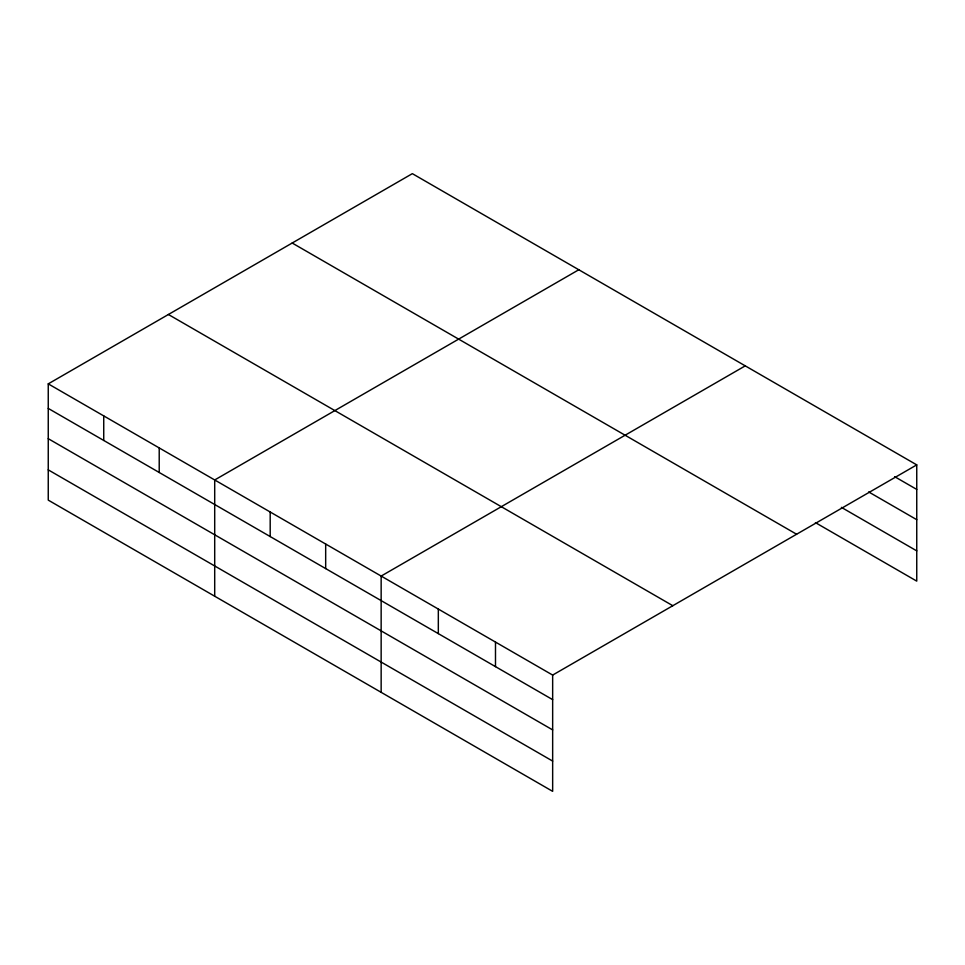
<?xml version="1.0" encoding="UTF-8"?>
<svg xmlns="http://www.w3.org/2000/svg" width="965" height="965" viewBox="0 0 965 965"><rect width="100%" height="100%" fill="white"/><g stroke="black" fill="none" stroke-linecap="round" stroke-linejoin="round"><path stroke-width="1.45" d="M48.25 383.865L552.656 675.078L552.656 791.348L48.25 500.123L48.25 383.865L412.344 173.652L916.75 464.877L916.75 581.135L815.413 522.62M578.795 269.754L214.7 479.967L214.7 596.225M745.257 365.856L381.151 576.069L381.151 692.327M552.656 675.078L916.75 464.877M894.664 476.674L916.75 489.424M868.681 491.933L916.75 519.689M841.396 507.361L916.75 550.87M292.19 243.023L796.595 534.236M168.405 314.494L672.81 605.706M48.25 408.412L552.656 699.637M48.25 438.677L552.656 729.902M48.25 469.858L552.656 761.083M495.491 642.075L495.491 666.634M438.327 609.072L438.327 633.619M325.675 544.031L325.675 568.59M270.188 512.005L270.188 536.552M159.213 447.929L159.213 472.488M103.737 415.903L103.737 440.45"/></g></svg>
